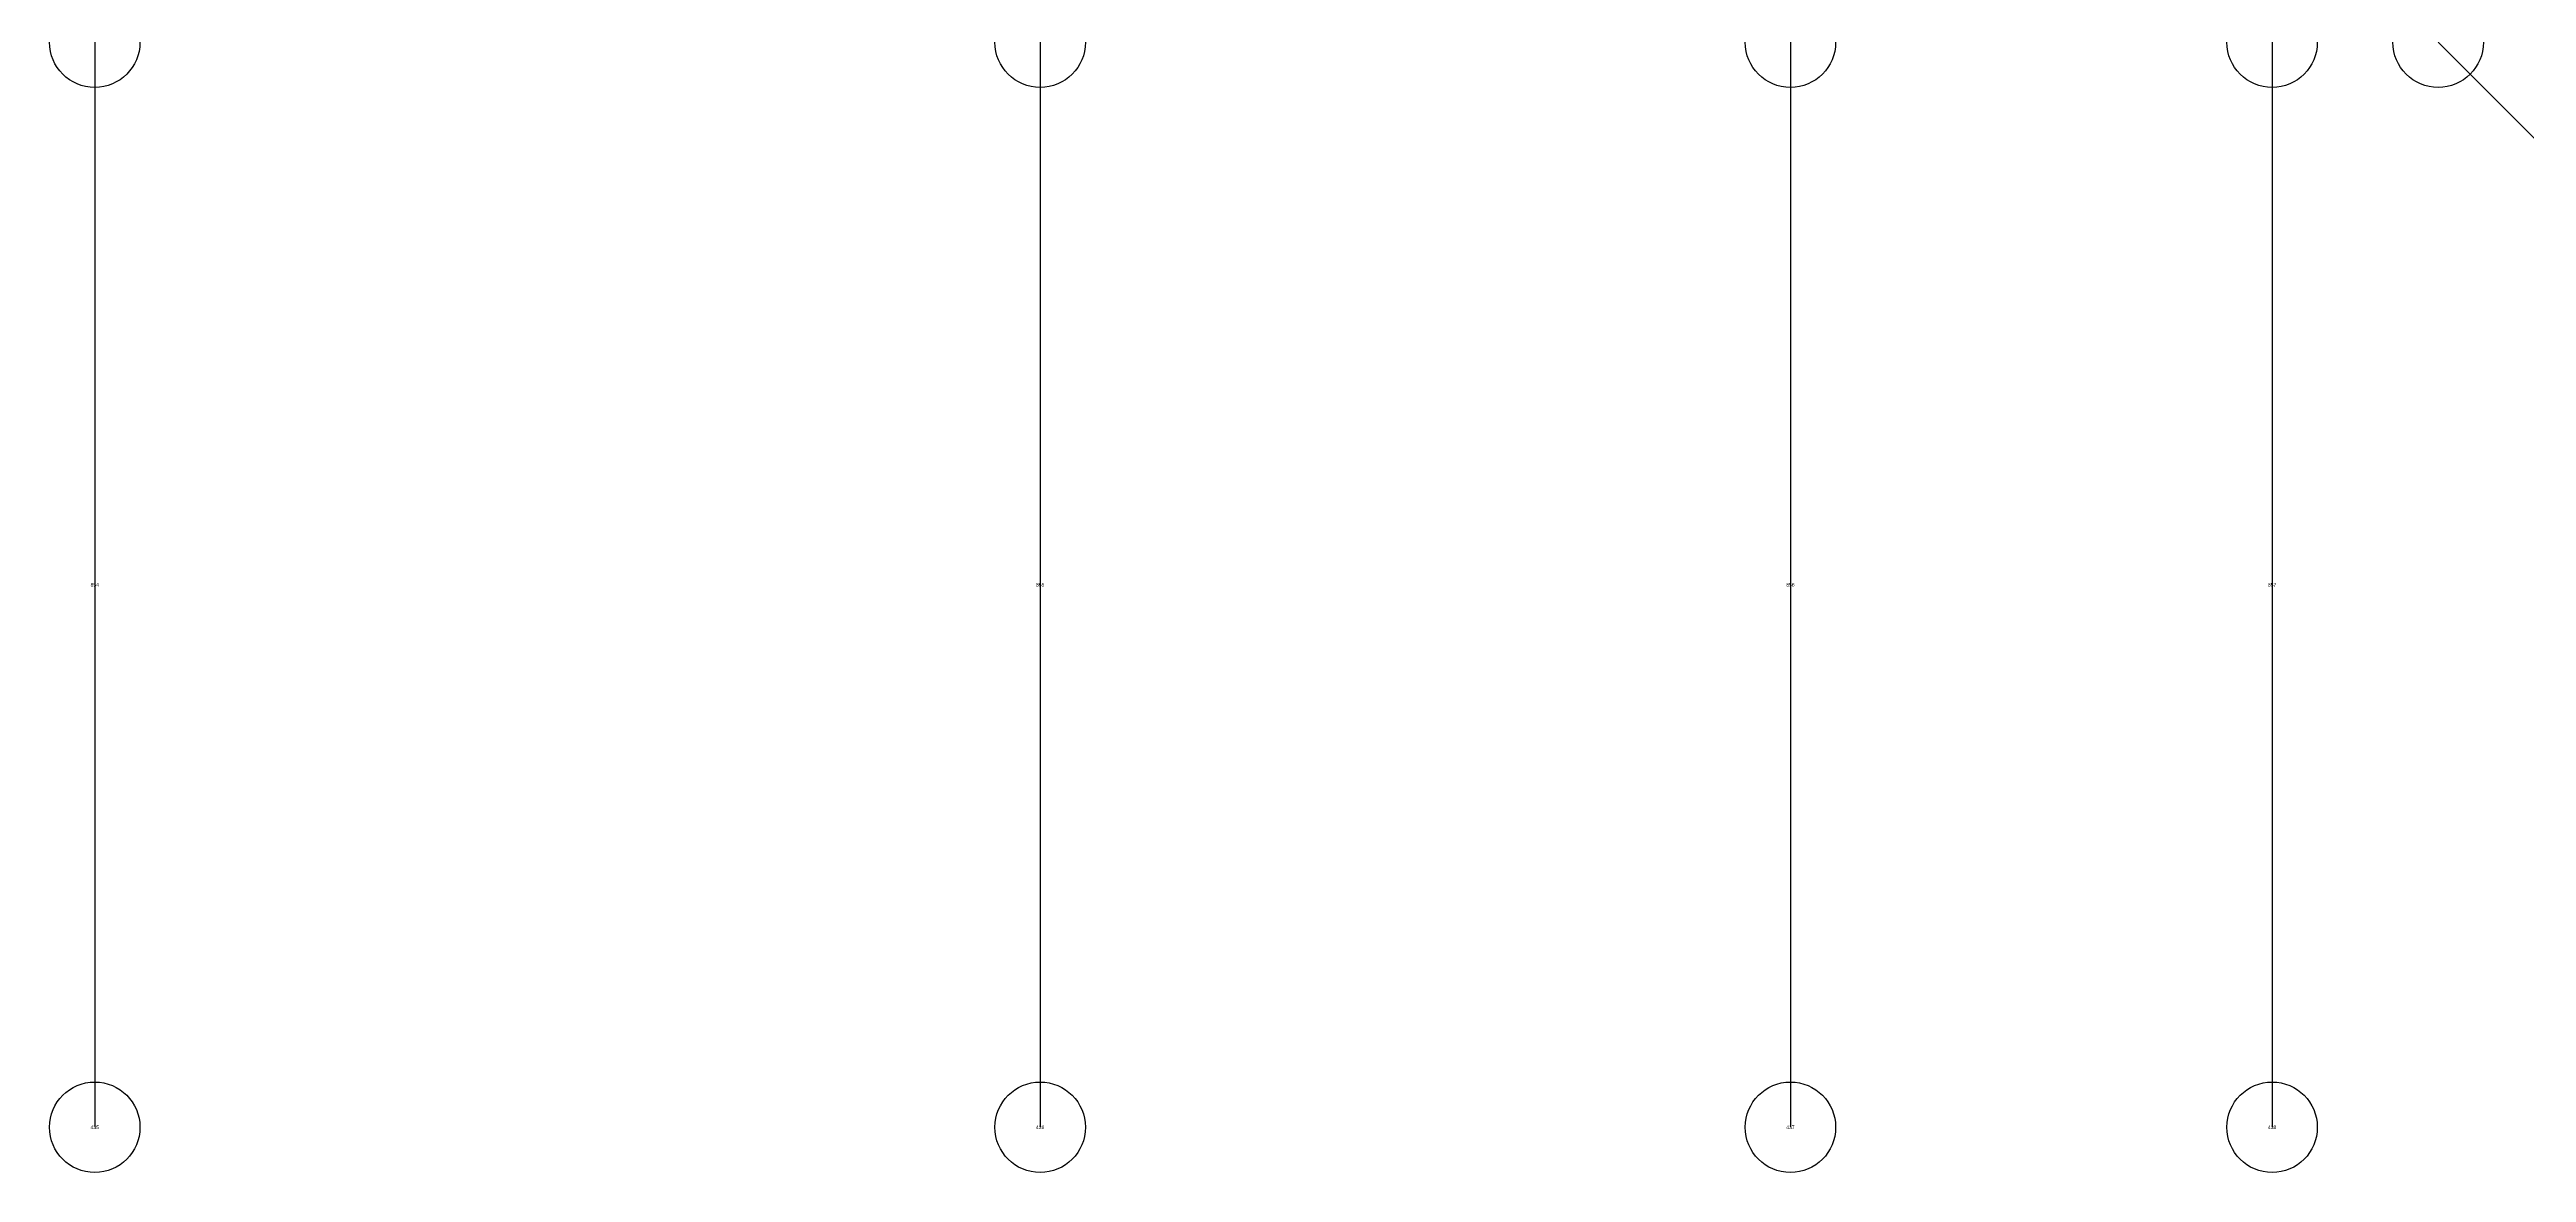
# Model space of a CAD drawing. Extents: x -2.75 to 2.75, y -2.5 to 2.5.
# Drawn here: x 0.554 to 1.924, y -2.5 to -1.879 of the extents above; entities that cross this region are included whole.
import ezdxf
from ezdxf.enums import TextEntityAlignment as Align

# ---------------------------------------------------------------- set-up
doc = ezdxf.new("R2010")
doc.units = 0
doc.header["$MEASUREMENT"] = 0
doc.header["$PDMODE"] = 33
doc.header["$PDSIZE"] = 0.05
for name, color, linetype in [('BRANCHE ESTERNO', 1, 'Continuous'), ('BRANCHES-Index', 7, 'Continuous'), ('NODI-Index', 7, 'Continuous'), ('NODO ESTERNO ZMINIMO', 4, 'Continuous'), ('NODO INTRADOSSO INTERNO', 7, 'Continuous')]:
    doc.layers.add(name, color=color, linetype=linetype)

msp = doc.modelspace()

# ---------------------------------------------------------------- linework, layer by layer
at = {"layer": 'BRANCHE ESTERNO'}
for p, q in [((0.5794, -1.875, 1.7832), (0.5794, -2.475, -1.2168)), ((1.1021, -1.875, 1.5169), (1.1021, -2.475, -1.4831)), ((1.5169, -1.875, 1.1021), (1.5169, -2.475, -1.8979)), ((1.7832, -1.875, 0.5794), (1.7832, -2.475, -2.4206)), ((1.875, -1.875, 0), (2.375, -2.375, -10))]:
    msp.add_line(p, q, dxfattribs=at)
at = {"layer": 'NODO ESTERNO ZMINIMO'}
for p in [(0.5794, -2.475, -1.2168), (1.1021, -2.475, -1.4831), (1.5169, -2.475, -1.8979), (1.7832, -2.475, -2.4206)]:
    msp.add_point(p, dxfattribs=at)
at = {"layer": 'NODO INTRADOSSO INTERNO'}
for p in [(0.5794, -1.875, 1.7832), (1.1021, -1.875, 1.5169), (1.5169, -1.875, 1.1021), (1.7832, -1.875, 0.5794), (1.875, -1.875, 0)]:
    msp.add_point(p, dxfattribs=at)

# ---------------------------------------------------------------- texts
at = {"layer": 'BRANCHES-Index'}
for s, p in [('854', (0.5794, -2.175, 0.2832)), ('855', (1.1021, -2.175, 0.0169)), ('856', (1.5169, -2.175, -0.3979)), ('857', (1.7832, -2.175, -0.9206))]:
    msp.add_text(s, height=0.002, dxfattribs=at).set_placement(p, align=Align.MIDDLE_CENTER)
at = {"layer": 'NODI-Index'}
for s, p in [('435', (0.5794, -2.475, -1.2168)), ('436', (1.1021, -2.475, -1.4831)), ('437', (1.5169, -2.475, -1.8979)), ('438', (1.7832, -2.475, -2.4206))]:
    msp.add_text(s, height=0.002, dxfattribs=at).set_placement(p, align=Align.MIDDLE_CENTER)

doc.saveas('drawing.dxf')
